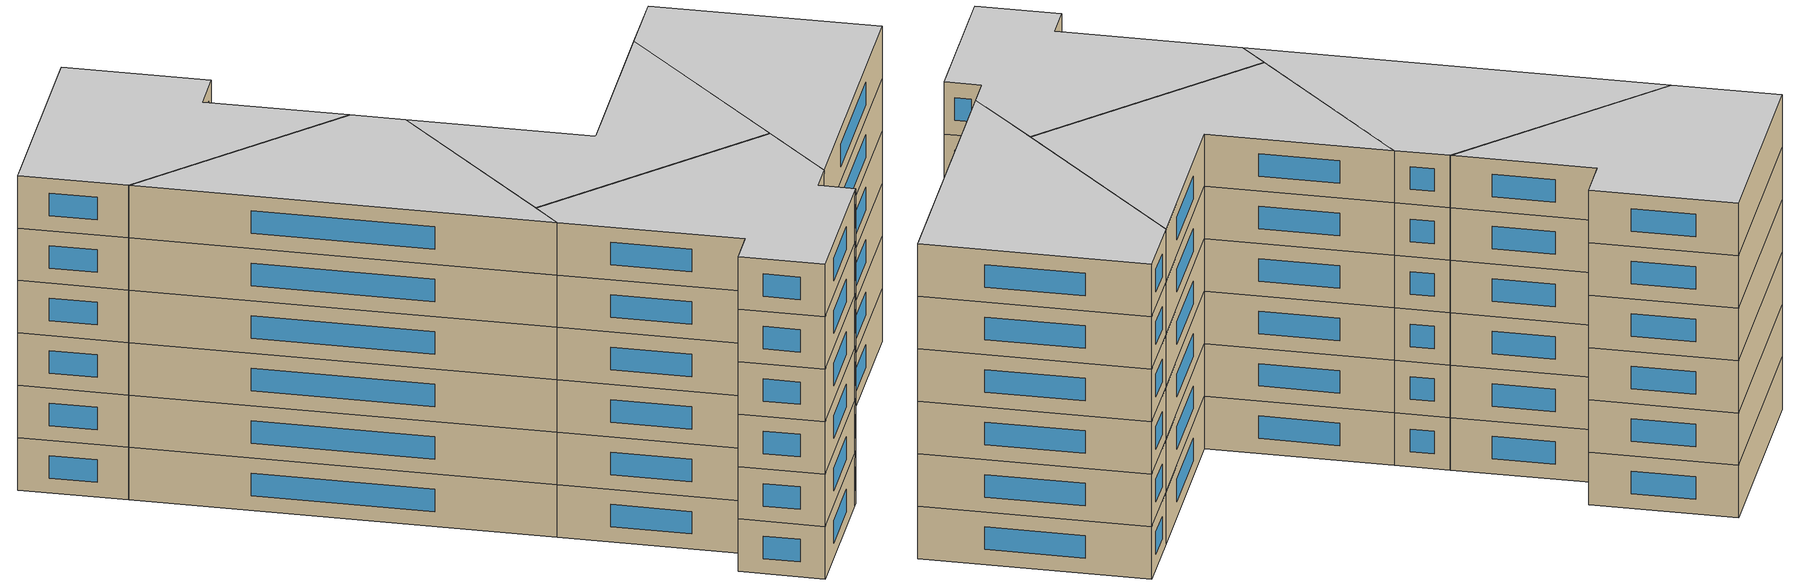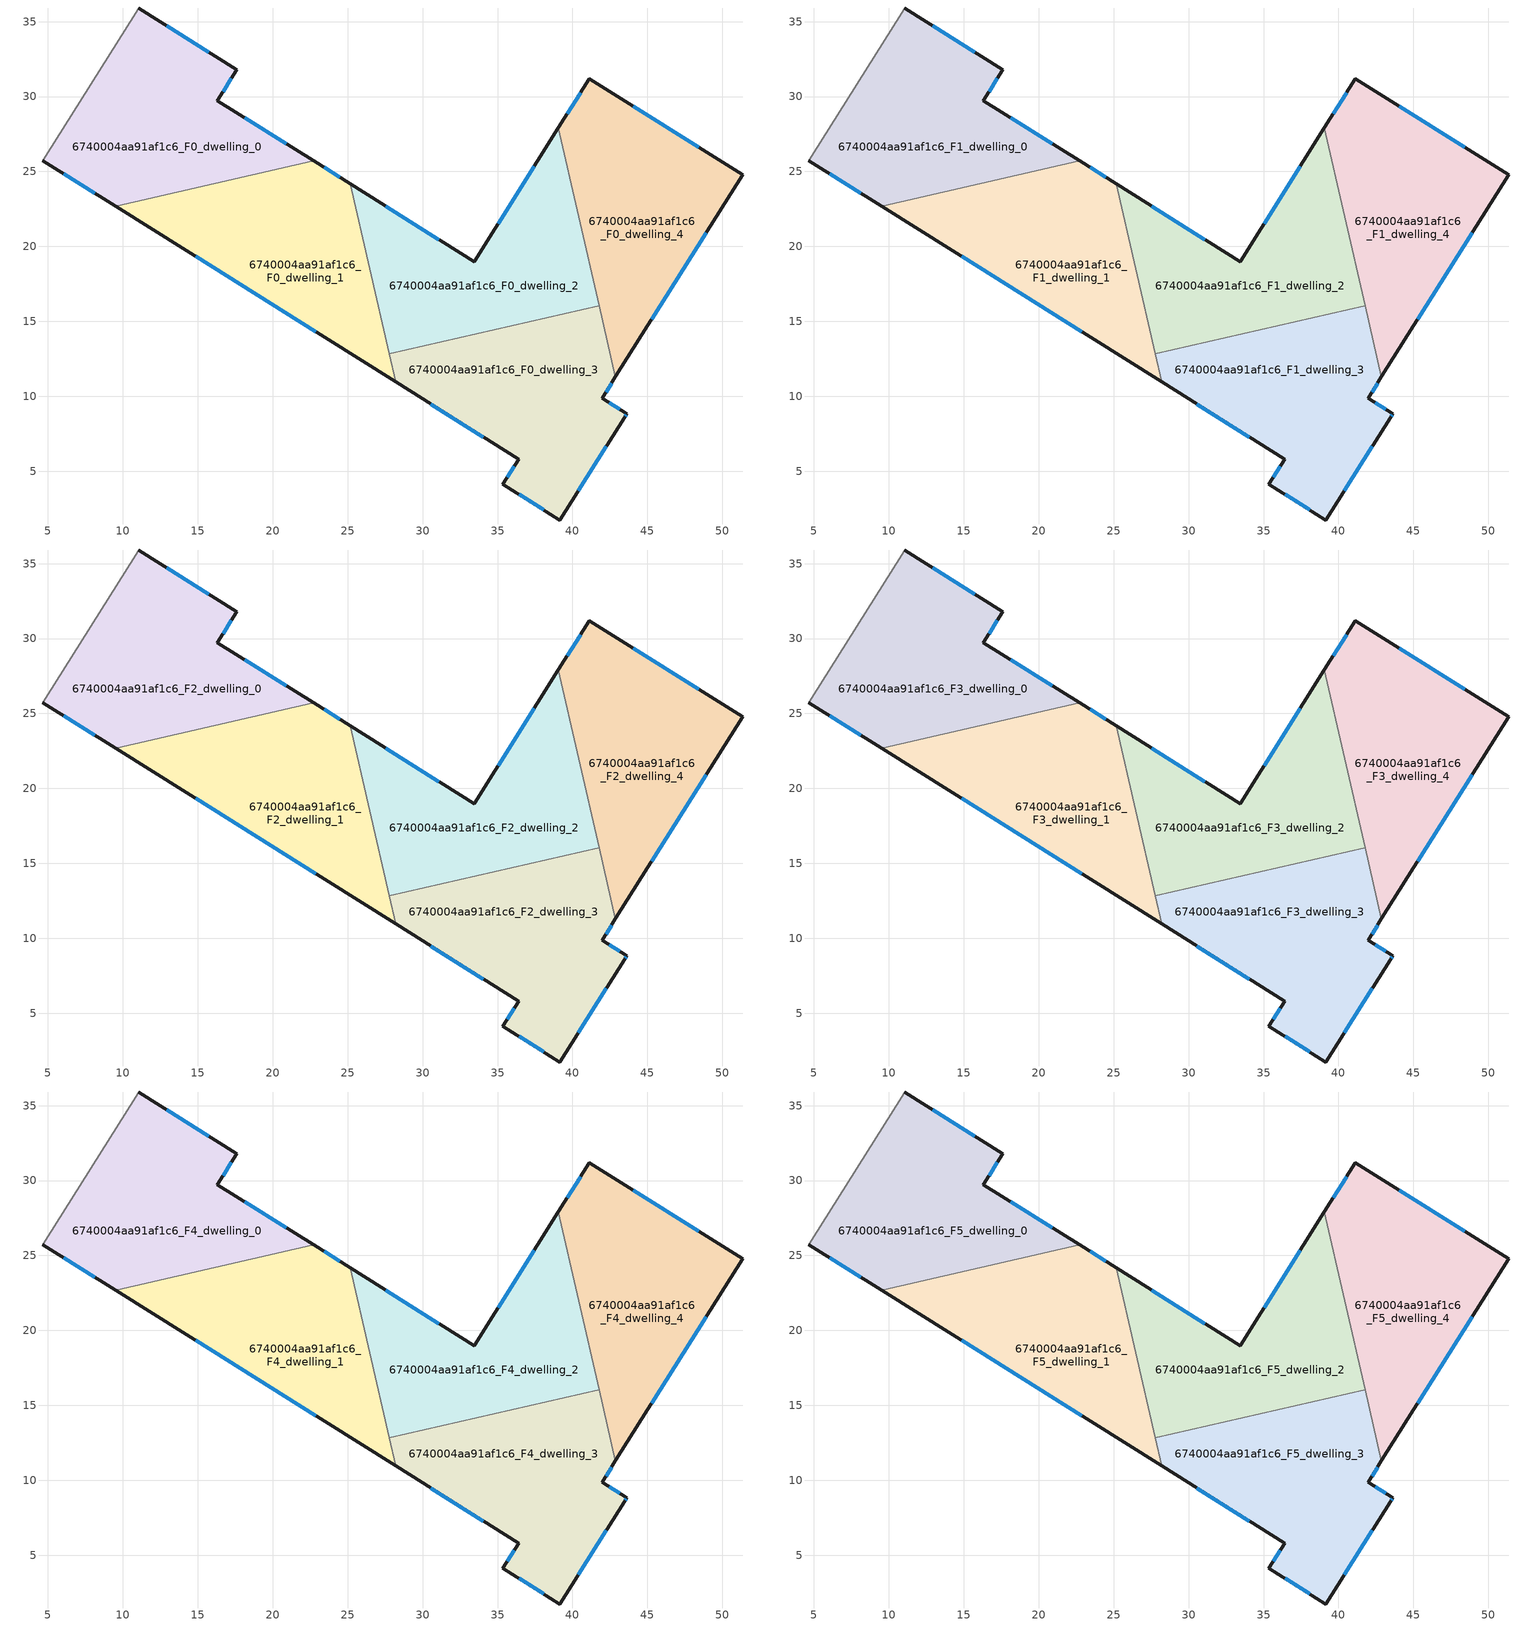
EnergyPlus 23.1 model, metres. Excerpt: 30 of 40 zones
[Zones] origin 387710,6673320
6740004aa91af1c6_F0_dwelling_0
 floor ground (EU_floor_Construction): 17.6,31.8 16.31,29.74 22.73,25.71 9.51,22.69 4.66,25.73 11.05,35.91 z0
 wall outside (EU_wall_Construction): 4.66,25.73 9.51,22.69 / 22.73,25.71 16.31,29.74 17.6,31.8 11.05,35.91 z0:3
 wall to 6740004aa91af1c6_F0_dwelling_1 (EU_wall_Construction): 9.51,22.69 22.73,25.71 z0:3
 wall adiabatic (EU_wall_Construction): 11.05,35.91 4.66,25.73 z0:3
 window (EU_Window_Construction): 6.05,24.86 8.13,23.56 / 15.73,32.97 12.92,34.73 / 16.68,30.32 17.24,31.21 / 20.89,26.86 18.14,28.58 z0.86:2.14
6740004aa91af1c6_F0_dwelling_1
 floor ground (EU_floor_Construction): 25.17,24.17 28.2,10.95 9.51,22.69 22.73,25.71 z0
 wall outside (EU_wall_Construction): 9.51,22.69 28.2,10.95 / 25.17,24.17 22.73,25.71 z0:3
 wall to 6740004aa91af1c6_F0_dwelling_2 (EU_wall_Construction): 27.77,12.83 25.17,24.17 z0:3
 wall to 6740004aa91af1c6_F0_dwelling_3 (EU_wall_Construction): 28.2,10.95 27.77,12.83 z0:3
 window (EU_Window_Construction): 14.85,19.33 22.86,14.3 / 24.47,24.61 23.43,25.27 z0.86:2.14
6740004aa91af1c6_F0_dwelling_2
 floor ground (EU_floor_Construction): 39.07,27.91 41.78,16.03 27.77,12.83 25.17,24.17 33.46,18.97 z0
 wall outside (EU_wall_Construction): 39.07,27.91 33.46,18.97 25.17,24.17 z0:3
 wall to 6740004aa91af1c6_F0_dwelling_3 (EU_wall_Construction): 27.77,12.83 41.78,16.03 z0:3
 wall to 6740004aa91af1c6_F0_dwelling_4 (EU_wall_Construction): 41.79,16.03 39.07,27.91 z0:3
 window (EU_Window_Construction): 37.46,25.36 35.06,21.53 / 31.09,20.46 27.54,22.69 z0.86:2.14
6740004aa91af1c6_F0_dwelling_3
 floor ground (EU_floor_Construction): 41.78,16.03 42.87,11.29 41.99,9.88 43.63,8.85 43.48,8.61 39.17,1.74 35.36,4.13 36.41,5.8 28.2,10.95 27.77,12.83 z0
 wall outside (EU_wall_Construction): 28.2,10.95 36.41,5.8 35.36,4.13 39.17,1.74 43.48,8.61 43.63,8.85 41.99,9.88 42.87,11.29 z0:3
 wall to 6740004aa91af1c6_F0_dwelling_4 (EU_wall_Construction): 42.87,11.29 41.79,16.03 z0:3
 window (EU_Window_Construction): 42.24,10.28 42.62,10.88 / 43.16,9.14 42.46,9.58 / 43.52,8.68 43.59,8.78 / 40.4,3.7 42.25,6.65 / 36.45,3.45 38.08,2.42 / 36.11,5.32 35.66,4.61 / 30.54,9.48 34.06,7.27 z0.86:2.14
6740004aa91af1c6_F0_dwelling_4
 floor ground (EU_floor_Construction): 51.35,24.78 42.87,11.29 39.07,27.91 41.13,31.2 z0
 wall outside (EU_wall_Construction): 42.87,11.29 51.35,24.78 41.13,31.2 39.07,27.91 z0:3
 window (EU_Window_Construction): 48.43,26.62 44.05,29.37 / 45.29,15.14 48.93,20.93 / 40.54,30.26 39.66,28.85 z0.86:2.14
6740004aa91af1c6_F1_dwelling_0
 floor to 6740004aa91af1c6_F0_dwelling_0 (EU_floor_Construction): 17.6,31.8 16.31,29.74 22.73,25.71 9.51,22.69 4.66,25.73 11.05,35.91 z3
 wall outside (EU_wall_Construction): 4.66,25.73 9.51,22.69 / 22.73,25.71 16.31,29.74 17.6,31.8 11.05,35.91 z3:6
 wall to 6740004aa91af1c6_F1_dwelling_1 (EU_wall_Construction): 9.51,22.69 22.73,25.71 z3:6
 wall adiabatic (EU_wall_Construction): 11.05,35.91 4.66,25.73 z3:6
 window (EU_Window_Construction): 6.05,24.86 8.13,23.56 / 15.73,32.97 12.92,34.73 / 16.68,30.32 17.24,31.21 / 20.89,26.86 18.14,28.58 z3.86:5.14
6740004aa91af1c6_F1_dwelling_1
 floor to 6740004aa91af1c6_F0_dwelling_1 (EU_floor_Construction): 25.17,24.17 28.2,10.95 9.51,22.69 22.73,25.71 z3
 wall outside (EU_wall_Construction): 9.51,22.69 28.2,10.95 / 25.17,24.17 22.73,25.71 z3:6
 wall to 6740004aa91af1c6_F1_dwelling_2 (EU_wall_Construction): 27.77,12.83 25.17,24.17 z3:6
 wall to 6740004aa91af1c6_F1_dwelling_3 (EU_wall_Construction): 28.2,10.95 27.77,12.83 z3:6
 window (EU_Window_Construction): 14.85,19.33 22.86,14.3 / 24.47,24.61 23.43,25.27 z3.86:5.14
6740004aa91af1c6_F1_dwelling_2
 floor to 6740004aa91af1c6_F0_dwelling_2 (EU_floor_Construction): 39.07,27.91 41.78,16.03 27.77,12.83 25.17,24.17 33.46,18.97 z3
 wall outside (EU_wall_Construction): 39.07,27.91 33.46,18.97 25.17,24.17 z3:6
 wall to 6740004aa91af1c6_F1_dwelling_3 (EU_wall_Construction): 27.77,12.83 41.78,16.03 z3:6
 wall to 6740004aa91af1c6_F1_dwelling_4 (EU_wall_Construction): 41.79,16.03 39.07,27.91 z3:6
 window (EU_Window_Construction): 37.46,25.36 35.06,21.53 / 31.09,20.46 27.54,22.69 z3.86:5.14
6740004aa91af1c6_F1_dwelling_3
 floor to 6740004aa91af1c6_F0_dwelling_3 (EU_floor_Construction): 41.78,16.03 42.87,11.29 41.99,9.88 43.63,8.85 43.48,8.61 39.17,1.74 35.36,4.13 36.41,5.8 28.2,10.95 27.77,12.83 z3
 wall outside (EU_wall_Construction): 28.2,10.95 36.41,5.8 35.36,4.13 39.17,1.74 43.48,8.61 43.63,8.85 41.99,9.88 42.87,11.29 z3:6
 wall to 6740004aa91af1c6_F1_dwelling_4 (EU_wall_Construction): 42.87,11.29 41.79,16.03 z3:6
 window (EU_Window_Construction): 42.24,10.28 42.62,10.88 / 43.16,9.14 42.46,9.58 / 43.52,8.68 43.59,8.78 / 40.4,3.7 42.25,6.65 / 36.45,3.45 38.08,2.42 / 36.11,5.32 35.66,4.61 / 30.54,9.48 34.06,7.27 z3.86:5.14
6740004aa91af1c6_F1_dwelling_4
 floor to 6740004aa91af1c6_F0_dwelling_4 (EU_floor_Construction): 51.35,24.78 42.87,11.29 39.07,27.91 41.13,31.2 z3
 wall outside (EU_wall_Construction): 42.87,11.29 51.35,24.78 41.13,31.2 39.07,27.91 z3:6
 window (EU_Window_Construction): 48.43,26.62 44.05,29.37 / 45.29,15.14 48.93,20.93 / 40.54,30.26 39.66,28.85 z3.86:5.14
6740004aa91af1c6_F2_dwelling_0
 floor to 6740004aa91af1c6_F1_dwelling_0 (EU_floor_Construction): 17.6,31.8 16.31,29.74 22.73,25.71 9.51,22.69 4.66,25.73 11.05,35.91 z6
 wall outside (EU_wall_Construction): 4.66,25.73 9.51,22.69 / 22.73,25.71 16.31,29.74 17.6,31.8 11.05,35.91 z6:9
 wall to 6740004aa91af1c6_F2_dwelling_1 (EU_wall_Construction): 9.51,22.69 22.73,25.71 z6:9
 wall adiabatic (EU_wall_Construction): 11.05,35.91 4.66,25.73 z6:9
 window (EU_Window_Construction): 6.05,24.86 8.13,23.56 / 15.73,32.97 12.92,34.73 / 16.68,30.32 17.24,31.21 / 20.89,26.86 18.14,28.58 z6.86:8.14
6740004aa91af1c6_F2_dwelling_1
 floor to 6740004aa91af1c6_F1_dwelling_1 (EU_floor_Construction): 25.17,24.17 28.2,10.95 9.51,22.69 22.73,25.71 z6
 wall outside (EU_wall_Construction): 9.51,22.69 28.2,10.95 / 25.17,24.17 22.73,25.71 z6:9
 wall to 6740004aa91af1c6_F2_dwelling_2 (EU_wall_Construction): 27.77,12.83 25.17,24.17 z6:9
 wall to 6740004aa91af1c6_F2_dwelling_3 (EU_wall_Construction): 28.2,10.95 27.77,12.83 z6:9
 window (EU_Window_Construction): 14.85,19.33 22.86,14.3 / 24.47,24.61 23.43,25.27 z6.86:8.14
6740004aa91af1c6_F2_dwelling_2
 floor to 6740004aa91af1c6_F1_dwelling_2 (EU_floor_Construction): 39.07,27.91 41.78,16.03 27.77,12.83 25.17,24.17 33.46,18.97 z6
 wall outside (EU_wall_Construction): 39.07,27.91 33.46,18.97 25.17,24.17 z6:9
 wall to 6740004aa91af1c6_F2_dwelling_3 (EU_wall_Construction): 27.77,12.83 41.78,16.03 z6:9
 wall to 6740004aa91af1c6_F2_dwelling_4 (EU_wall_Construction): 41.79,16.03 39.07,27.91 z6:9
 window (EU_Window_Construction): 37.46,25.36 35.06,21.53 / 31.09,20.46 27.54,22.69 z6.86:8.14
6740004aa91af1c6_F2_dwelling_3
 floor to 6740004aa91af1c6_F1_dwelling_3 (EU_floor_Construction): 41.78,16.03 42.87,11.29 41.99,9.88 43.63,8.85 43.48,8.61 39.17,1.74 35.36,4.13 36.41,5.8 28.2,10.95 27.77,12.83 z6
 wall outside (EU_wall_Construction): 28.2,10.95 36.41,5.8 35.36,4.13 39.17,1.74 43.48,8.61 43.63,8.85 41.99,9.88 42.87,11.29 z6:9
 wall to 6740004aa91af1c6_F2_dwelling_4 (EU_wall_Construction): 42.87,11.29 41.79,16.03 z6:9
 window (EU_Window_Construction): 42.24,10.28 42.62,10.88 / 43.16,9.14 42.46,9.58 / 43.52,8.68 43.59,8.78 / 40.4,3.7 42.25,6.65 / 36.45,3.45 38.08,2.42 / 36.11,5.32 35.66,4.61 / 30.54,9.48 34.06,7.27 z6.86:8.14
6740004aa91af1c6_F2_dwelling_4
 floor to 6740004aa91af1c6_F1_dwelling_4 (EU_floor_Construction): 51.35,24.78 42.87,11.29 39.07,27.91 41.13,31.2 z6
 wall outside (EU_wall_Construction): 42.87,11.29 51.35,24.78 41.13,31.2 39.07,27.91 z6:9
 window (EU_Window_Construction): 48.43,26.62 44.05,29.37 / 45.29,15.14 48.93,20.93 / 40.54,30.26 39.66,28.85 z6.86:8.14
6740004aa91af1c6_F3_dwelling_0
 floor to 6740004aa91af1c6_F2_dwelling_0 (EU_floor_Construction): 17.6,31.8 16.31,29.74 22.73,25.71 9.51,22.69 4.66,25.73 11.05,35.91 z9
 wall outside (EU_wall_Construction): 4.66,25.73 9.51,22.69 / 22.73,25.71 16.31,29.74 17.6,31.8 11.05,35.91 z9:12
 wall to 6740004aa91af1c6_F3_dwelling_1 (EU_wall_Construction): 9.51,22.69 22.73,25.71 z9:12
 wall adiabatic (EU_wall_Construction): 11.05,35.91 4.66,25.73 z9:12
 window (EU_Window_Construction): 6.05,24.86 8.13,23.56 / 15.73,32.97 12.92,34.73 / 16.68,30.32 17.24,31.21 / 20.89,26.86 18.14,28.58 z9.86:11.14
6740004aa91af1c6_F3_dwelling_1
 floor to 6740004aa91af1c6_F2_dwelling_1 (EU_floor_Construction): 25.17,24.17 28.2,10.95 9.51,22.69 22.73,25.71 z9
 wall outside (EU_wall_Construction): 9.51,22.69 28.2,10.95 / 25.17,24.17 22.73,25.71 z9:12
 wall to 6740004aa91af1c6_F3_dwelling_2 (EU_wall_Construction): 27.77,12.83 25.17,24.17 z9:12
 wall to 6740004aa91af1c6_F3_dwelling_3 (EU_wall_Construction): 28.2,10.95 27.77,12.83 z9:12
 window (EU_Window_Construction): 14.85,19.33 22.86,14.3 / 24.47,24.61 23.43,25.27 z9.86:11.14
6740004aa91af1c6_F3_dwelling_2
 floor to 6740004aa91af1c6_F2_dwelling_2 (EU_floor_Construction): 39.07,27.91 41.78,16.03 27.77,12.83 25.17,24.17 33.46,18.97 z9
 wall outside (EU_wall_Construction): 39.07,27.91 33.46,18.97 25.17,24.17 z9:12
 wall to 6740004aa91af1c6_F3_dwelling_3 (EU_wall_Construction): 27.77,12.83 41.78,16.03 z9:12
 wall to 6740004aa91af1c6_F3_dwelling_4 (EU_wall_Construction): 41.79,16.03 39.07,27.91 z9:12
 window (EU_Window_Construction): 37.46,25.36 35.06,21.53 / 31.09,20.46 27.54,22.69 z9.86:11.14
6740004aa91af1c6_F3_dwelling_3
 floor to 6740004aa91af1c6_F2_dwelling_3 (EU_floor_Construction): 41.78,16.03 42.87,11.29 41.99,9.88 43.63,8.85 43.48,8.61 39.17,1.74 35.36,4.13 36.41,5.8 28.2,10.95 27.77,12.83 z9
 wall outside (EU_wall_Construction): 28.2,10.95 36.41,5.8 35.36,4.13 39.17,1.74 43.48,8.61 43.63,8.85 41.99,9.88 42.87,11.29 z9:12
 wall to 6740004aa91af1c6_F3_dwelling_4 (EU_wall_Construction): 42.87,11.29 41.79,16.03 z9:12
 window (EU_Window_Construction): 42.24,10.28 42.62,10.88 / 43.16,9.14 42.46,9.58 / 43.52,8.68 43.59,8.78 / 40.4,3.7 42.25,6.65 / 36.45,3.45 38.08,2.42 / 36.11,5.32 35.66,4.61 / 30.54,9.48 34.06,7.27 z9.86:11.14
6740004aa91af1c6_F3_dwelling_4
 floor to 6740004aa91af1c6_F2_dwelling_4 (EU_floor_Construction): 51.35,24.78 42.87,11.29 39.07,27.91 41.13,31.2 z9
 wall outside (EU_wall_Construction): 42.87,11.29 51.35,24.78 41.13,31.2 39.07,27.91 z9:12
 window (EU_Window_Construction): 48.43,26.62 44.05,29.37 / 45.29,15.14 48.93,20.93 / 40.54,30.26 39.66,28.85 z9.86:11.14
6740004aa91af1c6_F4_dwelling_0
 floor to 6740004aa91af1c6_F3_dwelling_0 (EU_floor_Construction): 17.6,31.8 16.31,29.74 22.73,25.71 9.51,22.69 4.66,25.73 11.05,35.91 z12
 wall outside (EU_wall_Construction): 4.66,25.73 9.51,22.69 / 22.73,25.71 16.31,29.74 17.6,31.8 11.05,35.91 z12:15
 wall to 6740004aa91af1c6_F4_dwelling_1 (EU_wall_Construction): 9.51,22.69 22.73,25.71 z12:15
 wall adiabatic (EU_wall_Construction): 11.05,35.91 4.66,25.73 z12:15
 window (EU_Window_Construction): 6.05,24.86 8.13,23.56 / 15.73,32.97 12.92,34.73 / 16.68,30.32 17.24,31.21 / 20.89,26.86 18.14,28.58 z12.86:14.14
6740004aa91af1c6_F4_dwelling_1
 floor to 6740004aa91af1c6_F3_dwelling_1 (EU_floor_Construction): 25.17,24.17 28.2,10.95 9.51,22.69 22.73,25.71 z12
 wall outside (EU_wall_Construction): 9.51,22.69 28.2,10.95 / 25.17,24.17 22.73,25.71 z12:15
 wall to 6740004aa91af1c6_F4_dwelling_2 (EU_wall_Construction): 27.77,12.83 25.17,24.17 z12:15
 wall to 6740004aa91af1c6_F4_dwelling_3 (EU_wall_Construction): 28.2,10.95 27.77,12.83 z12:15
 window (EU_Window_Construction): 14.85,19.33 22.86,14.3 / 24.47,24.61 23.43,25.27 z12.86:14.14
6740004aa91af1c6_F4_dwelling_2
 floor to 6740004aa91af1c6_F3_dwelling_2 (EU_floor_Construction): 39.07,27.91 41.78,16.03 27.77,12.83 25.17,24.17 33.46,18.97 z12
 wall outside (EU_wall_Construction): 39.07,27.91 33.46,18.97 25.17,24.17 z12:15
 wall to 6740004aa91af1c6_F4_dwelling_3 (EU_wall_Construction): 27.77,12.83 41.78,16.03 z12:15
 wall to 6740004aa91af1c6_F4_dwelling_4 (EU_wall_Construction): 41.79,16.03 39.07,27.91 z12:15
 window (EU_Window_Construction): 37.46,25.36 35.06,21.53 / 31.09,20.46 27.54,22.69 z12.86:14.14
6740004aa91af1c6_F4_dwelling_3
 floor to 6740004aa91af1c6_F3_dwelling_3 (EU_floor_Construction): 41.78,16.03 42.87,11.29 41.99,9.88 43.63,8.85 43.48,8.61 39.17,1.74 35.36,4.13 36.41,5.8 28.2,10.95 27.77,12.83 z12
 wall outside (EU_wall_Construction): 28.2,10.95 36.41,5.8 35.36,4.13 39.17,1.74 43.48,8.61 43.63,8.85 41.99,9.88 42.87,11.29 z12:15
 wall to 6740004aa91af1c6_F4_dwelling_4 (EU_wall_Construction): 42.87,11.29 41.79,16.03 z12:15
 window (EU_Window_Construction): 42.24,10.28 42.62,10.88 / 43.16,9.14 42.46,9.58 / 43.52,8.68 43.59,8.78 / 40.4,3.7 42.25,6.65 / 36.45,3.45 38.08,2.42 / 36.11,5.32 35.66,4.61 / 30.54,9.48 34.06,7.27 z12.86:14.14
6740004aa91af1c6_F4_dwelling_4
 floor to 6740004aa91af1c6_F3_dwelling_4 (EU_floor_Construction): 51.35,24.78 42.87,11.29 39.07,27.91 41.13,31.2 z12
 wall outside (EU_wall_Construction): 42.87,11.29 51.35,24.78 41.13,31.2 39.07,27.91 z12:15
 window (EU_Window_Construction): 48.43,26.62 44.05,29.37 / 45.29,15.14 48.93,20.93 / 40.54,30.26 39.66,28.85 z12.86:14.14
6740004aa91af1c6_F5_dwelling_0
 floor to 6740004aa91af1c6_F4_dwelling_0 (EU_floor_Construction): 17.6,31.8 16.31,29.74 22.73,25.71 9.51,22.69 4.66,25.73 11.05,35.91 z15
 wall outside (EU_wall_Construction): 4.66,25.73 9.51,22.69 / 22.73,25.71 16.31,29.74 17.6,31.8 11.05,35.91 z15:18
 wall to 6740004aa91af1c6_F5_dwelling_1 (EU_wall_Construction): 9.51,22.69 22.73,25.71 z15:18
 wall adiabatic (EU_wall_Construction): 11.05,35.91 4.66,25.73 z15:18
 window (EU_Window_Construction): 6.05,24.86 8.13,23.56 / 15.73,32.97 12.92,34.73 / 16.68,30.32 17.24,31.21 / 20.89,26.86 18.14,28.58 z15.86:17.14
 ceiling to 6740004aa91af1c6_F6_dwelling_0 (EU_floor_Construction): 22.73,25.71 16.31,29.74 17.6,31.8 11.05,35.91 4.66,25.73 9.51,22.69 z18
6740004aa91af1c6_F5_dwelling_1
 floor to 6740004aa91af1c6_F4_dwelling_1 (EU_floor_Construction): 25.17,24.17 28.2,10.95 9.51,22.69 22.73,25.71 z15
 wall outside (EU_wall_Construction): 9.51,22.69 28.2,10.95 / 25.17,24.17 22.73,25.71 z15:18
 wall to 6740004aa91af1c6_F5_dwelling_2 (EU_wall_Construction): 27.77,12.83 25.17,24.17 z15:18
 wall to 6740004aa91af1c6_F5_dwelling_3 (EU_wall_Construction): 28.2,10.95 27.77,12.83 z15:18
 window (EU_Window_Construction): 14.85,19.33 22.86,14.3 / 24.47,24.61 23.43,25.27 z15.86:17.14
 ceiling to 6740004aa91af1c6_F6_dwelling_1 (EU_floor_Construction): 28.2,10.95 25.17,24.17 22.73,25.71 9.51,22.69 z18
6740004aa91af1c6_F5_dwelling_2
 floor to 6740004aa91af1c6_F4_dwelling_2 (EU_floor_Construction): 39.07,27.91 41.78,16.03 27.77,12.83 25.17,24.17 33.46,18.97 z15
 wall outside (EU_wall_Construction): 39.07,27.91 33.46,18.97 25.17,24.17 z15:18
 wall to 6740004aa91af1c6_F5_dwelling_3 (EU_wall_Construction): 27.77,12.83 41.78,16.03 z15:18
 wall to 6740004aa91af1c6_F5_dwelling_4 (EU_wall_Construction): 41.79,16.03 39.07,27.91 z15:18
 window (EU_Window_Construction): 37.46,25.36 35.06,21.53 / 31.09,20.46 27.54,22.69 z15.86:17.14
 ceiling to 6740004aa91af1c6_F6_dwelling_2 (EU_floor_Construction): 41.78,16.03 39.07,27.91 33.46,18.97 25.17,24.17 27.77,12.83 z18
6740004aa91af1c6_F5_dwelling_3
 floor to 6740004aa91af1c6_F4_dwelling_3 (EU_floor_Construction): 41.78,16.03 42.87,11.29 41.99,9.88 43.63,8.85 43.48,8.61 39.17,1.74 35.36,4.13 36.41,5.8 28.2,10.95 27.77,12.83 z15
 wall outside (EU_wall_Construction): 28.2,10.95 36.41,5.8 35.36,4.13 39.17,1.74 43.48,8.61 43.63,8.85 41.99,9.88 42.87,11.29 z15:18
 wall to 6740004aa91af1c6_F5_dwelling_4 (EU_wall_Construction): 42.87,11.29 41.79,16.03 z15:18
 window (EU_Window_Construction): 42.24,10.28 42.62,10.88 / 43.16,9.14 42.46,9.58 / 43.52,8.68 43.59,8.78 / 40.4,3.7 42.25,6.65 / 36.45,3.45 38.08,2.42 / 36.11,5.32 35.66,4.61 / 30.54,9.48 34.06,7.27 z15.86:17.14
 ceiling to 6740004aa91af1c6_F6_dwelling_3 (EU_floor_Construction): 39.17,1.74 43.48,8.61 43.63,8.85 41.99,9.88 42.87,11.29 41.78,16.03 27.77,12.83 28.2,10.95 36.41,5.8 35.36,4.13 z18
6740004aa91af1c6_F5_dwelling_4
 floor to 6740004aa91af1c6_F4_dwelling_4 (EU_floor_Construction): 51.35,24.78 42.87,11.29 39.07,27.91 41.13,31.2 z15
 wall outside (EU_wall_Construction): 42.87,11.29 51.35,24.78 41.13,31.2 39.07,27.91 z15:18
 window (EU_Window_Construction): 48.43,26.62 44.05,29.37 / 45.29,15.14 48.93,20.93 / 40.54,30.26 39.66,28.85 z15.86:17.14
 ceiling to 6740004aa91af1c6_F6_dwelling_4 (EU_floor_Construction): 42.87,11.29 51.35,24.78 41.13,31.2 39.07,27.91 z18
[Building]
EU S2 Campaign: North Axis=0; Terrain=City; Solar Distribution=FullExterior
[Site:Location]
Helsinki-Vantaa.AP: Latitude=60.317; Longitude=24.963; Time Zone=2; Elevation=54.6
[SizingPeriod:WeatherFileDays]
AnnualSizingPeriod: Begin Month=1; Begin Day of Month=1; End Month=12; End Day of Month=31; Day of Week for Start Day=Monday; Use Weather File Daylight Saving Period=No; Use Weather File Rain and Snow Indicators=No
[MATERIAL]
EU_InternalMass_Material: Roughness=MediumRough; Thickness=0.1; Conductivity=1; Density=1800; Specific Heat=900; Thermal Absorptance=0.9; Solar Absorptance=0.7; Visible Absorptance=0.7
[MATERIAL:NOMASS] Roughness=MediumRough; Thermal Absorptance=0.9; Solar Absorptance=0.7; Visible Absorptance=0.7
Name | Thermal Resistance
EU_wall_NoMass | 5.91765
EU_floor_NoMass | 6.2875
[WINDOWMATERIAL:SIMPLEGLAZINGSYSTEM]
EU_Window_SimpleGlazing: UFactor=0.994035; Solar Heat Gain Coefficient=0.7; Visible Transmittance=0.7
[CONSTRUCTION]
EU_wall_Construction: EU_wall_NoMass
EU_floor_Construction: EU_floor_NoMass
EU_Window_Construction: EU_Window_SimpleGlazing
EU_InternalMass_Construction: EU_InternalMass_Material
[ZONE] Type=1; Multiplier=1; Ceiling Height=autocalculate; Floor Area=autocalculate; Part of Total Floor Area=Yes
Name | Volume
6740004aa91af1c6_F0_dwelling_0; 6740004aa91af1c6_F1_dwelling_0; 6740004aa91af1c6_F2_dwelling_0; 6740004aa91af1c6_F3_dwelling_0; 6740004aa91af1c6_F4_dwelling_0; 6740004aa91af1c6_F5_dwelling_0 | 358.922
6740004aa91af1c6_F0_dwelling_1; 6740004aa91af1c6_F1_dwelling_1; 6740004aa91af1c6_F2_dwelling_1; 6740004aa91af1c6_F3_dwelling_1; 6740004aa91af1c6_F4_dwelling_1; 6740004aa91af1c6_F5_dwelling_1 | 358.898
6740004aa91af1c6_F0_dwelling_2; 6740004aa91af1c6_F1_dwelling_2; 6740004aa91af1c6_F2_dwelling_2; 6740004aa91af1c6_F3_dwelling_2; 6740004aa91af1c6_F4_dwelling_2; 6740004aa91af1c6_F5_dwelling_2 | 358.961
6740004aa91af1c6_F0_dwelling_3; 6740004aa91af1c6_F1_dwelling_3; 6740004aa91af1c6_F2_dwelling_3; 6740004aa91af1c6_F3_dwelling_3; 6740004aa91af1c6_F4_dwelling_3; 6740004aa91af1c6_F5_dwelling_3 | 358.984
6740004aa91af1c6_F0_dwelling_4; 6740004aa91af1c6_F1_dwelling_4; 6740004aa91af1c6_F2_dwelling_4; 6740004aa91af1c6_F3_dwelling_4; 6740004aa91af1c6_F4_dwelling_4; 6740004aa91af1c6_F5_dwelling_4 | 358.773
[INTERNALMASS] Construction=EU_InternalMass_Construction
Name | Zone or ZoneList | Surface Area
6740004aa91af1c6_F0_dwelling_0_EU_InternalMass | 6740004aa91af1c6_F0_dwelling_0 | 119.639
6740004aa91af1c6_F0_dwelling_1_EU_InternalMass | 6740004aa91af1c6_F0_dwelling_1 | 119.628
6740004aa91af1c6_F0_dwelling_2_EU_InternalMass | 6740004aa91af1c6_F0_dwelling_2 | 119.656
6740004aa91af1c6_F0_dwelling_3_EU_InternalMass | 6740004aa91af1c6_F0_dwelling_3 | 119.661
6740004aa91af1c6_F0_dwelling_4_EU_InternalMass | 6740004aa91af1c6_F0_dwelling_4 | 119.591
6740004aa91af1c6_F1_dwelling_0_EU_InternalMass | 6740004aa91af1c6_F1_dwelling_0 | 119.639
6740004aa91af1c6_F1_dwelling_1_EU_InternalMass | 6740004aa91af1c6_F1_dwelling_1 | 119.628
6740004aa91af1c6_F1_dwelling_2_EU_InternalMass | 6740004aa91af1c6_F1_dwelling_2 | 119.656
6740004aa91af1c6_F1_dwelling_3_EU_InternalMass | 6740004aa91af1c6_F1_dwelling_3 | 119.661
6740004aa91af1c6_F1_dwelling_4_EU_InternalMass | 6740004aa91af1c6_F1_dwelling_4 | 119.591
6740004aa91af1c6_F2_dwelling_0_EU_InternalMass | 6740004aa91af1c6_F2_dwelling_0 | 119.639
6740004aa91af1c6_F2_dwelling_1_EU_InternalMass | 6740004aa91af1c6_F2_dwelling_1 | 119.628
6740004aa91af1c6_F2_dwelling_2_EU_InternalMass | 6740004aa91af1c6_F2_dwelling_2 | 119.656
6740004aa91af1c6_F2_dwelling_3_EU_InternalMass | 6740004aa91af1c6_F2_dwelling_3 | 119.661
6740004aa91af1c6_F2_dwelling_4_EU_InternalMass | 6740004aa91af1c6_F2_dwelling_4 | 119.591
6740004aa91af1c6_F3_dwelling_0_EU_InternalMass | 6740004aa91af1c6_F3_dwelling_0 | 119.639
6740004aa91af1c6_F3_dwelling_1_EU_InternalMass | 6740004aa91af1c6_F3_dwelling_1 | 119.628
6740004aa91af1c6_F3_dwelling_2_EU_InternalMass | 6740004aa91af1c6_F3_dwelling_2 | 119.656
6740004aa91af1c6_F3_dwelling_3_EU_InternalMass | 6740004aa91af1c6_F3_dwelling_3 | 119.661
6740004aa91af1c6_F3_dwelling_4_EU_InternalMass | 6740004aa91af1c6_F3_dwelling_4 | 119.591
6740004aa91af1c6_F4_dwelling_0_EU_InternalMass | 6740004aa91af1c6_F4_dwelling_0 | 119.639
6740004aa91af1c6_F4_dwelling_1_EU_InternalMass | 6740004aa91af1c6_F4_dwelling_1 | 119.628
6740004aa91af1c6_F4_dwelling_2_EU_InternalMass | 6740004aa91af1c6_F4_dwelling_2 | 119.656
6740004aa91af1c6_F4_dwelling_3_EU_InternalMass | 6740004aa91af1c6_F4_dwelling_3 | 119.661
6740004aa91af1c6_F4_dwelling_4_EU_InternalMass | 6740004aa91af1c6_F4_dwelling_4 | 119.591
6740004aa91af1c6_F5_dwelling_0_EU_InternalMass | 6740004aa91af1c6_F5_dwelling_0 | 119.639
6740004aa91af1c6_F5_dwelling_1_EU_InternalMass | 6740004aa91af1c6_F5_dwelling_1 | 119.628
6740004aa91af1c6_F5_dwelling_2_EU_InternalMass | 6740004aa91af1c6_F5_dwelling_2 | 119.656
6740004aa91af1c6_F5_dwelling_3_EU_InternalMass | 6740004aa91af1c6_F5_dwelling_3 | 119.661
6740004aa91af1c6_F5_dwelling_4_EU_InternalMass | 6740004aa91af1c6_F5_dwelling_4 | 119.591
[OTHEREQUIPMENT] Fuel Type=Electricity; Design Level Calculation Method=Watts/Area; Power per Zone Floor Area=1; Fraction Latent=0; Fraction Radiant=0; Fraction Lost=0; Carbon Dioxide Generation Rate=0; EndUse Subcategory=EU_Step8_InternalGains
Name | Zone or ZoneList or Space or SpaceList | Schedule
EU_Step8_InternalGain_6740004aa91af1c6_F0_dwelling_0_f000 | 6740004aa91af1c6_F0_dwelling_0 | EU_Step8_GainSchedule_6740004aa91af1c6_F0_dwelling_0_f000
EU_Step8_InternalGain_6740004aa91af1c6_F0_dwelling_1_f000 | 6740004aa91af1c6_F0_dwelling_1 | EU_Step8_GainSchedule_6740004aa91af1c6_F0_dwelling_1_f000
EU_Step8_InternalGain_6740004aa91af1c6_F0_dwelling_2_f000 | 6740004aa91af1c6_F0_dwelling_2 | EU_Step8_GainSchedule_6740004aa91af1c6_F0_dwelling_2_f000
EU_Step8_InternalGain_6740004aa91af1c6_F0_dwelling_3_f000 | 6740004aa91af1c6_F0_dwelling_3 | EU_Step8_GainSchedule_6740004aa91af1c6_F0_dwelling_3_f000
EU_Step8_InternalGain_6740004aa91af1c6_F0_dwelling_4_f000 | 6740004aa91af1c6_F0_dwelling_4 | EU_Step8_GainSchedule_6740004aa91af1c6_F0_dwelling_4_f000
EU_Step8_InternalGain_6740004aa91af1c6_F1_dwelling_0_f000 | 6740004aa91af1c6_F1_dwelling_0 | EU_Step8_GainSchedule_6740004aa91af1c6_F1_dwelling_0_f000
EU_Step8_InternalGain_6740004aa91af1c6_F1_dwelling_1_f000 | 6740004aa91af1c6_F1_dwelling_1 | EU_Step8_GainSchedule_6740004aa91af1c6_F1_dwelling_1_f000
EU_Step8_InternalGain_6740004aa91af1c6_F1_dwelling_2_f000 | 6740004aa91af1c6_F1_dwelling_2 | EU_Step8_GainSchedule_6740004aa91af1c6_F1_dwelling_2_f000
EU_Step8_InternalGain_6740004aa91af1c6_F1_dwelling_3_f000 | 6740004aa91af1c6_F1_dwelling_3 | EU_Step8_GainSchedule_6740004aa91af1c6_F1_dwelling_3_f000
EU_Step8_InternalGain_6740004aa91af1c6_F1_dwelling_4_f000 | 6740004aa91af1c6_F1_dwelling_4 | EU_Step8_GainSchedule_6740004aa91af1c6_F1_dwelling_4_f000
EU_Step8_InternalGain_6740004aa91af1c6_F2_dwelling_0_f000 | 6740004aa91af1c6_F2_dwelling_0 | EU_Step8_GainSchedule_6740004aa91af1c6_F2_dwelling_0_f000
EU_Step8_InternalGain_6740004aa91af1c6_F2_dwelling_1_f000 | 6740004aa91af1c6_F2_dwelling_1 | EU_Step8_GainSchedule_6740004aa91af1c6_F2_dwelling_1_f000
EU_Step8_InternalGain_6740004aa91af1c6_F2_dwelling_2_f000 | 6740004aa91af1c6_F2_dwelling_2 | EU_Step8_GainSchedule_6740004aa91af1c6_F2_dwelling_2_f000
EU_Step8_InternalGain_6740004aa91af1c6_F2_dwelling_3_f000 | 6740004aa91af1c6_F2_dwelling_3 | EU_Step8_GainSchedule_6740004aa91af1c6_F2_dwelling_3_f000
EU_Step8_InternalGain_6740004aa91af1c6_F2_dwelling_4_f000 | 6740004aa91af1c6_F2_dwelling_4 | EU_Step8_GainSchedule_6740004aa91af1c6_F2_dwelling_4_f000
EU_Step8_InternalGain_6740004aa91af1c6_F3_dwelling_0_f000 | 6740004aa91af1c6_F3_dwelling_0 | EU_Step8_GainSchedule_6740004aa91af1c6_F3_dwelling_0_f000
EU_Step8_InternalGain_6740004aa91af1c6_F3_dwelling_1_f000 | 6740004aa91af1c6_F3_dwelling_1 | EU_Step8_GainSchedule_6740004aa91af1c6_F3_dwelling_1_f000
EU_Step8_InternalGain_6740004aa91af1c6_F3_dwelling_2_f000 | 6740004aa91af1c6_F3_dwelling_2 | EU_Step8_GainSchedule_6740004aa91af1c6_F3_dwelling_2_f000
EU_Step8_InternalGain_6740004aa91af1c6_F3_dwelling_3_f000 | 6740004aa91af1c6_F3_dwelling_3 | EU_Step8_GainSchedule_6740004aa91af1c6_F3_dwelling_3_f000
EU_Step8_InternalGain_6740004aa91af1c6_F3_dwelling_4_f000 | 6740004aa91af1c6_F3_dwelling_4 | EU_Step8_GainSchedule_6740004aa91af1c6_F3_dwelling_4_f000
EU_Step8_InternalGain_6740004aa91af1c6_F4_dwelling_0_f000 | 6740004aa91af1c6_F4_dwelling_0 | EU_Step8_GainSchedule_6740004aa91af1c6_F4_dwelling_0_f000
EU_Step8_InternalGain_6740004aa91af1c6_F4_dwelling_1_f000 | 6740004aa91af1c6_F4_dwelling_1 | EU_Step8_GainSchedule_6740004aa91af1c6_F4_dwelling_1_f000
EU_Step8_InternalGain_6740004aa91af1c6_F4_dwelling_2_f000 | 6740004aa91af1c6_F4_dwelling_2 | EU_Step8_GainSchedule_6740004aa91af1c6_F4_dwelling_2_f000
EU_Step8_InternalGain_6740004aa91af1c6_F4_dwelling_3_f000 | 6740004aa91af1c6_F4_dwelling_3 | EU_Step8_GainSchedule_6740004aa91af1c6_F4_dwelling_3_f000
EU_Step8_InternalGain_6740004aa91af1c6_F4_dwelling_4_f000 | 6740004aa91af1c6_F4_dwelling_4 | EU_Step8_GainSchedule_6740004aa91af1c6_F4_dwelling_4_f000
EU_Step8_InternalGain_6740004aa91af1c6_F5_dwelling_0_f000 | 6740004aa91af1c6_F5_dwelling_0 | EU_Step8_GainSchedule_6740004aa91af1c6_F5_dwelling_0_f000
EU_Step8_InternalGain_6740004aa91af1c6_F5_dwelling_1_f000 | 6740004aa91af1c6_F5_dwelling_1 | EU_Step8_GainSchedule_6740004aa91af1c6_F5_dwelling_1_f000
EU_Step8_InternalGain_6740004aa91af1c6_F5_dwelling_2_f000 | 6740004aa91af1c6_F5_dwelling_2 | EU_Step8_GainSchedule_6740004aa91af1c6_F5_dwelling_2_f000
EU_Step8_InternalGain_6740004aa91af1c6_F5_dwelling_3_f000 | 6740004aa91af1c6_F5_dwelling_3 | EU_Step8_GainSchedule_6740004aa91af1c6_F5_dwelling_3_f000
EU_Step8_InternalGain_6740004aa91af1c6_F5_dwelling_4_f000 | 6740004aa91af1c6_F5_dwelling_4 | EU_Step8_GainSchedule_6740004aa91af1c6_F5_dwelling_4_f000
[ZONEVENTILATION:DESIGNFLOWRATE] Schedule=EU_AlwaysOn; Design Flow Rate Calculation Method=AirChanges/Hour; Air Changes per Hour=0.596421; Ventilation Type=Natural; Fan Pressure Rise=0; Fan Total Efficiency=1; Constant Term Coefficient=1; Temperature Term Coefficient=0; Velocity Term Coefficient=0; Velocity Squared Term Coefficient=0; Minimum Indoor Temperature=-100; Maximum Indoor Temperature=100; Delta Temperature=-100; Minimum Outdoor Temperature=-100; Maximum Outdoor Temperature=100; Maximum Wind Speed=40
Name | Zone or ZoneList or Space or SpaceList
EU_ConstantAir_6740004aa91af1c6_F0_dwelling_0 | 6740004aa91af1c6_F0_dwelling_0
EU_ConstantAir_6740004aa91af1c6_F0_dwelling_1 | 6740004aa91af1c6_F0_dwelling_1
EU_ConstantAir_6740004aa91af1c6_F0_dwelling_2 | 6740004aa91af1c6_F0_dwelling_2
EU_ConstantAir_6740004aa91af1c6_F0_dwelling_3 | 6740004aa91af1c6_F0_dwelling_3
EU_ConstantAir_6740004aa91af1c6_F0_dwelling_4 | 6740004aa91af1c6_F0_dwelling_4
EU_ConstantAir_6740004aa91af1c6_F1_dwelling_0 | 6740004aa91af1c6_F1_dwelling_0
EU_ConstantAir_6740004aa91af1c6_F1_dwelling_1 | 6740004aa91af1c6_F1_dwelling_1
EU_ConstantAir_6740004aa91af1c6_F1_dwelling_2 | 6740004aa91af1c6_F1_dwelling_2
EU_ConstantAir_6740004aa91af1c6_F1_dwelling_3 | 6740004aa91af1c6_F1_dwelling_3
EU_ConstantAir_6740004aa91af1c6_F1_dwelling_4 | 6740004aa91af1c6_F1_dwelling_4
EU_ConstantAir_6740004aa91af1c6_F2_dwelling_0 | 6740004aa91af1c6_F2_dwelling_0
EU_ConstantAir_6740004aa91af1c6_F2_dwelling_1 | 6740004aa91af1c6_F2_dwelling_1
EU_ConstantAir_6740004aa91af1c6_F2_dwelling_2 | 6740004aa91af1c6_F2_dwelling_2
EU_ConstantAir_6740004aa91af1c6_F2_dwelling_3 | 6740004aa91af1c6_F2_dwelling_3
EU_ConstantAir_6740004aa91af1c6_F2_dwelling_4 | 6740004aa91af1c6_F2_dwelling_4
EU_ConstantAir_6740004aa91af1c6_F3_dwelling_0 | 6740004aa91af1c6_F3_dwelling_0
EU_ConstantAir_6740004aa91af1c6_F3_dwelling_1 | 6740004aa91af1c6_F3_dwelling_1
EU_ConstantAir_6740004aa91af1c6_F3_dwelling_2 | 6740004aa91af1c6_F3_dwelling_2
EU_ConstantAir_6740004aa91af1c6_F3_dwelling_3 | 6740004aa91af1c6_F3_dwelling_3
EU_ConstantAir_6740004aa91af1c6_F3_dwelling_4 | 6740004aa91af1c6_F3_dwelling_4
EU_ConstantAir_6740004aa91af1c6_F4_dwelling_0 | 6740004aa91af1c6_F4_dwelling_0
EU_ConstantAir_6740004aa91af1c6_F4_dwelling_1 | 6740004aa91af1c6_F4_dwelling_1
EU_ConstantAir_6740004aa91af1c6_F4_dwelling_2 | 6740004aa91af1c6_F4_dwelling_2
EU_ConstantAir_6740004aa91af1c6_F4_dwelling_3 | 6740004aa91af1c6_F4_dwelling_3
EU_ConstantAir_6740004aa91af1c6_F4_dwelling_4 | 6740004aa91af1c6_F4_dwelling_4
EU_ConstantAir_6740004aa91af1c6_F5_dwelling_0 | 6740004aa91af1c6_F5_dwelling_0
EU_ConstantAir_6740004aa91af1c6_F5_dwelling_1 | 6740004aa91af1c6_F5_dwelling_1
EU_ConstantAir_6740004aa91af1c6_F5_dwelling_2 | 6740004aa91af1c6_F5_dwelling_2
EU_ConstantAir_6740004aa91af1c6_F5_dwelling_3 | 6740004aa91af1c6_F5_dwelling_3
EU_ConstantAir_6740004aa91af1c6_F5_dwelling_4 | 6740004aa91af1c6_F5_dwelling_4
[HVACTEMPLATE:THERMOSTAT] Constant Heating Setpoint=20; Constant Cooling Setpoint=50
EU_HeatOnly_6740004aa91af1c6_F0_dwelling_0; EU_HeatOnly_6740004aa91af1c6_F0_dwelling_1; EU_HeatOnly_6740004aa91af1c6_F0_dwelling_2; EU_HeatOnly_6740004aa91af1c6_F0_dwelling_3; EU_HeatOnly_6740004aa91af1c6_F0_dwelling_4; EU_HeatOnly_6740004aa91af1c6_F1_dwelling_0; EU_HeatOnly_6740004aa91af1c6_F1_dwelling_1; EU_HeatOnly_6740004aa91af1c6_F1_dwelling_2; EU_HeatOnly_6740004aa91af1c6_F1_dwelling_3; EU_HeatOnly_6740004aa91af1c6_F1_dwelling_4; EU_HeatOnly_6740004aa91af1c6_F2_dwelling_0; EU_HeatOnly_6740004aa91af1c6_F2_dwelling_1; EU_HeatOnly_6740004aa91af1c6_F2_dwelling_2; EU_HeatOnly_6740004aa91af1c6_F2_dwelling_3; EU_HeatOnly_6740004aa91af1c6_F2_dwelling_4; EU_HeatOnly_6740004aa91af1c6_F3_dwelling_0; EU_HeatOnly_6740004aa91af1c6_F3_dwelling_1; EU_HeatOnly_6740004aa91af1c6_F3_dwelling_2; EU_HeatOnly_6740004aa91af1c6_F3_dwelling_3; EU_HeatOnly_6740004aa91af1c6_F3_dwelling_4; EU_HeatOnly_6740004aa91af1c6_F4_dwelling_0; EU_HeatOnly_6740004aa91af1c6_F4_dwelling_1; EU_HeatOnly_6740004aa91af1c6_F4_dwelling_2; EU_HeatOnly_6740004aa91af1c6_F4_dwelling_3; EU_HeatOnly_6740004aa91af1c6_F4_dwelling_4; EU_HeatOnly_6740004aa91af1c6_F5_dwelling_0; EU_HeatOnly_6740004aa91af1c6_F5_dwelling_1; EU_HeatOnly_6740004aa91af1c6_F5_dwelling_2; EU_HeatOnly_6740004aa91af1c6_F5_dwelling_3; EU_HeatOnly_6740004aa91af1c6_F5_dwelling_4; EU_HeatOnly_6740004aa91af1c6_F6_dwelling_0; EU_HeatOnly_6740004aa91af1c6_F6_dwelling_1; EU_HeatOnly_6740004aa91af1c6_F6_dwelling_2; EU_HeatOnly_6740004aa91af1c6_F6_dwelling_3
[HVACTEMPLATE:ZONE:IDEALLOADSAIRSYSTEM] System Availability Schedule=EU_AlwaysOn; Maximum Heating Supply Air Temperature=50; Minimum Cooling Supply Air Temperature=13; Maximum Heating Supply Air Humidity Ratio=0.0156; Minimum Cooling Supply Air Humidity Ratio=0.0077; Heating Limit=NoLimit; Cooling Limit=NoLimit; Heating Availability Schedule=EU_AlwaysOn; Cooling Availability Schedule=EU_CoolingOff; Dehumidification Control Type=ConstantSensibleHeatRatio; Cooling Sensible Heat Ratio=0.7; Dehumidification Setpoint=60; Humidification Control Type=None; Humidification Setpoint=30; Outdoor Air Method=None; Outdoor Air Flow Rate per Person=0.00944; Outdoor Air Flow Rate per Zone Floor Area=0; Outdoor Air Flow Rate per Zone=0; Demand Controlled Ventilation Type=None; Outdoor Air Economizer Type=NoEconomizer; Heat Recovery Type=None; Sensible Heat Recovery Effectiveness=0.7; Latent Heat Recovery Effectiveness=0.65
Name | Template Thermostat
6740004aa91af1c6_F0_dwelling_0 | EU_HeatOnly_6740004aa91af1c6_F0_dwelling_0
6740004aa91af1c6_F0_dwelling_1 | EU_HeatOnly_6740004aa91af1c6_F0_dwelling_1
6740004aa91af1c6_F0_dwelling_2 | EU_HeatOnly_6740004aa91af1c6_F0_dwelling_2
6740004aa91af1c6_F0_dwelling_3 | EU_HeatOnly_6740004aa91af1c6_F0_dwelling_3
6740004aa91af1c6_F0_dwelling_4 | EU_HeatOnly_6740004aa91af1c6_F0_dwelling_4
6740004aa91af1c6_F1_dwelling_0 | EU_HeatOnly_6740004aa91af1c6_F1_dwelling_0
6740004aa91af1c6_F1_dwelling_1 | EU_HeatOnly_6740004aa91af1c6_F1_dwelling_1
6740004aa91af1c6_F1_dwelling_2 | EU_HeatOnly_6740004aa91af1c6_F1_dwelling_2
6740004aa91af1c6_F1_dwelling_3 | EU_HeatOnly_6740004aa91af1c6_F1_dwelling_3
6740004aa91af1c6_F1_dwelling_4 | EU_HeatOnly_6740004aa91af1c6_F1_dwelling_4
6740004aa91af1c6_F2_dwelling_0 | EU_HeatOnly_6740004aa91af1c6_F2_dwelling_0
6740004aa91af1c6_F2_dwelling_1 | EU_HeatOnly_6740004aa91af1c6_F2_dwelling_1
6740004aa91af1c6_F2_dwelling_2 | EU_HeatOnly_6740004aa91af1c6_F2_dwelling_2
6740004aa91af1c6_F2_dwelling_3 | EU_HeatOnly_6740004aa91af1c6_F2_dwelling_3
6740004aa91af1c6_F2_dwelling_4 | EU_HeatOnly_6740004aa91af1c6_F2_dwelling_4
6740004aa91af1c6_F3_dwelling_0 | EU_HeatOnly_6740004aa91af1c6_F3_dwelling_0
6740004aa91af1c6_F3_dwelling_1 | EU_HeatOnly_6740004aa91af1c6_F3_dwelling_1
6740004aa91af1c6_F3_dwelling_2 | EU_HeatOnly_6740004aa91af1c6_F3_dwelling_2
6740004aa91af1c6_F3_dwelling_3 | EU_HeatOnly_6740004aa91af1c6_F3_dwelling_3
6740004aa91af1c6_F3_dwelling_4 | EU_HeatOnly_6740004aa91af1c6_F3_dwelling_4
6740004aa91af1c6_F4_dwelling_0 | EU_HeatOnly_6740004aa91af1c6_F4_dwelling_0
6740004aa91af1c6_F4_dwelling_1 | EU_HeatOnly_6740004aa91af1c6_F4_dwelling_1
6740004aa91af1c6_F4_dwelling_2 | EU_HeatOnly_6740004aa91af1c6_F4_dwelling_2
6740004aa91af1c6_F4_dwelling_3 | EU_HeatOnly_6740004aa91af1c6_F4_dwelling_3
6740004aa91af1c6_F4_dwelling_4 | EU_HeatOnly_6740004aa91af1c6_F4_dwelling_4
6740004aa91af1c6_F5_dwelling_0 | EU_HeatOnly_6740004aa91af1c6_F5_dwelling_0
6740004aa91af1c6_F5_dwelling_1 | EU_HeatOnly_6740004aa91af1c6_F5_dwelling_1
6740004aa91af1c6_F5_dwelling_2 | EU_HeatOnly_6740004aa91af1c6_F5_dwelling_2
6740004aa91af1c6_F5_dwelling_3 | EU_HeatOnly_6740004aa91af1c6_F5_dwelling_3
6740004aa91af1c6_F5_dwelling_4 | EU_HeatOnly_6740004aa91af1c6_F5_dwelling_4
[SIZING:ZONE] Zone Cooling Design Supply Air Temperature Input Method=SupplyAirTemperature; Zone Cooling Design Supply Air Temperature=13; Zone Heating Design Supply Air Temperature Input Method=SupplyAirTemperature; Zone Heating Design Supply Air Temperature=50; Zone Cooling Design Supply Air Humidity Ratio=0.008; Zone Heating Design Supply Air Humidity Ratio=0.008; Cooling Design Air Flow Method=DesignDay; Cooling Design Air Flow Rate=0; Cooling Minimum Air Flow per Zone Floor Area=0.000762; Cooling Minimum Air Flow=0; Cooling Minimum Air Flow Fraction=0.2; Heating Design Air Flow Method=DesignDay; Heating Design Air Flow Rate=0; Heating Maximum Air Flow per Zone Floor Area=0.002032; Heating Maximum Air Flow=0.141576; Heating Maximum Air Flow Fraction=0.3; Account for Dedicated Outdoor Air System=No; Dedicated Outdoor Air System Control Strategy=NeutralSupplyAir; Dedicated Outdoor Air Low Setpoint Temperature for Design=autosize; Dedicated Outdoor Air High Setpoint Temperature for Design=autosize; Zone Load Sizing Method=Sensible Load Only No Latent Load; Zone Latent Cooling Design Supply Air Humidity Ratio Input Method=HumidityRatioDifference; Zone Cooling Design Supply Air Humidity Ratio Difference=0.005; Zone Latent Heating Design Supply Air Humidity Ratio Input Method=HumidityRatioDifference; Zone Humidification Design Supply Air Humidity Ratio Difference=0.005
6740004aa91af1c6_F0_dwelling_0; 6740004aa91af1c6_F0_dwelling_1; 6740004aa91af1c6_F0_dwelling_2; 6740004aa91af1c6_F0_dwelling_3; 6740004aa91af1c6_F0_dwelling_4; 6740004aa91af1c6_F1_dwelling_0; 6740004aa91af1c6_F1_dwelling_1; 6740004aa91af1c6_F1_dwelling_2; 6740004aa91af1c6_F1_dwelling_3; 6740004aa91af1c6_F1_dwelling_4; 6740004aa91af1c6_F2_dwelling_0; 6740004aa91af1c6_F2_dwelling_1; 6740004aa91af1c6_F2_dwelling_2; 6740004aa91af1c6_F2_dwelling_3; 6740004aa91af1c6_F2_dwelling_4; 6740004aa91af1c6_F3_dwelling_0; 6740004aa91af1c6_F3_dwelling_1; 6740004aa91af1c6_F3_dwelling_2; 6740004aa91af1c6_F3_dwelling_3; 6740004aa91af1c6_F3_dwelling_4; 6740004aa91af1c6_F4_dwelling_0; 6740004aa91af1c6_F4_dwelling_1; 6740004aa91af1c6_F4_dwelling_2; 6740004aa91af1c6_F4_dwelling_3; 6740004aa91af1c6_F4_dwelling_4; 6740004aa91af1c6_F5_dwelling_0; 6740004aa91af1c6_F5_dwelling_1; 6740004aa91af1c6_F5_dwelling_2; 6740004aa91af1c6_F5_dwelling_3; 6740004aa91af1c6_F5_dwelling_4
[SCHEDULE:CONSTANT]
Name | Hourly Value
EU_AlwaysOn | 1
EU_CoolingOff | 0
[SCHEDULE:FILE] Column Number=1; Rows to Skip at Top=0; Number of Hours of Data=8760; Column Separator=Comma; Interpolate to Timestep=No; Minutes per Item=60; Adjust Schedule for Daylight Savings=Yes
Name | File
EU_Step8_GainSchedule_6740004aa91af1c6_F0_dwelling_0_f000 | ../../schedules/6740004aa91af1c6/6740004aa91af1c6_F0_dwelling_0_f000_gain.csv
EU_Step8_GainSchedule_6740004aa91af1c6_F0_dwelling_1_f000 | ../../schedules/6740004aa91af1c6/6740004aa91af1c6_F0_dwelling_1_f000_gain.csv
EU_Step8_GainSchedule_6740004aa91af1c6_F0_dwelling_2_f000 | ../../schedules/6740004aa91af1c6/6740004aa91af1c6_F0_dwelling_2_f000_gain.csv
EU_Step8_GainSchedule_6740004aa91af1c6_F0_dwelling_3_f000 | ../../schedules/6740004aa91af1c6/6740004aa91af1c6_F0_dwelling_3_f000_gain.csv
EU_Step8_GainSchedule_6740004aa91af1c6_F0_dwelling_4_f000 | ../../schedules/6740004aa91af1c6/6740004aa91af1c6_F0_dwelling_4_f000_gain.csv
EU_Step8_GainSchedule_6740004aa91af1c6_F1_dwelling_0_f000 | ../../schedules/6740004aa91af1c6/6740004aa91af1c6_F1_dwelling_0_f000_gain.csv
EU_Step8_GainSchedule_6740004aa91af1c6_F1_dwelling_1_f000 | ../../schedules/6740004aa91af1c6/6740004aa91af1c6_F1_dwelling_1_f000_gain.csv
EU_Step8_GainSchedule_6740004aa91af1c6_F1_dwelling_2_f000 | ../../schedules/6740004aa91af1c6/6740004aa91af1c6_F1_dwelling_2_f000_gain.csv
EU_Step8_GainSchedule_6740004aa91af1c6_F1_dwelling_3_f000 | ../../schedules/6740004aa91af1c6/6740004aa91af1c6_F1_dwelling_3_f000_gain.csv
EU_Step8_GainSchedule_6740004aa91af1c6_F1_dwelling_4_f000 | ../../schedules/6740004aa91af1c6/6740004aa91af1c6_F1_dwelling_4_f000_gain.csv
EU_Step8_GainSchedule_6740004aa91af1c6_F2_dwelling_0_f000 | ../../schedules/6740004aa91af1c6/6740004aa91af1c6_F2_dwelling_0_f000_gain.csv
EU_Step8_GainSchedule_6740004aa91af1c6_F2_dwelling_1_f000 | ../../schedules/6740004aa91af1c6/6740004aa91af1c6_F2_dwelling_1_f000_gain.csv
EU_Step8_GainSchedule_6740004aa91af1c6_F2_dwelling_2_f000 | ../../schedules/6740004aa91af1c6/6740004aa91af1c6_F2_dwelling_2_f000_gain.csv
EU_Step8_GainSchedule_6740004aa91af1c6_F2_dwelling_3_f000 | ../../schedules/6740004aa91af1c6/6740004aa91af1c6_F2_dwelling_3_f000_gain.csv
EU_Step8_GainSchedule_6740004aa91af1c6_F2_dwelling_4_f000 | ../../schedules/6740004aa91af1c6/6740004aa91af1c6_F2_dwelling_4_f000_gain.csv
EU_Step8_GainSchedule_6740004aa91af1c6_F3_dwelling_0_f000 | ../../schedules/6740004aa91af1c6/6740004aa91af1c6_F3_dwelling_0_f000_gain.csv
EU_Step8_GainSchedule_6740004aa91af1c6_F3_dwelling_1_f000 | ../../schedules/6740004aa91af1c6/6740004aa91af1c6_F3_dwelling_1_f000_gain.csv
EU_Step8_GainSchedule_6740004aa91af1c6_F3_dwelling_2_f000 | ../../schedules/6740004aa91af1c6/6740004aa91af1c6_F3_dwelling_2_f000_gain.csv
EU_Step8_GainSchedule_6740004aa91af1c6_F3_dwelling_3_f000 | ../../schedules/6740004aa91af1c6/6740004aa91af1c6_F3_dwelling_3_f000_gain.csv
EU_Step8_GainSchedule_6740004aa91af1c6_F3_dwelling_4_f000 | ../../schedules/6740004aa91af1c6/6740004aa91af1c6_F3_dwelling_4_f000_gain.csv
EU_Step8_GainSchedule_6740004aa91af1c6_F4_dwelling_0_f000 | ../../schedules/6740004aa91af1c6/6740004aa91af1c6_F4_dwelling_0_f000_gain.csv
EU_Step8_GainSchedule_6740004aa91af1c6_F4_dwelling_1_f000 | ../../schedules/6740004aa91af1c6/6740004aa91af1c6_F4_dwelling_1_f000_gain.csv
EU_Step8_GainSchedule_6740004aa91af1c6_F4_dwelling_2_f000 | ../../schedules/6740004aa91af1c6/6740004aa91af1c6_F4_dwelling_2_f000_gain.csv
EU_Step8_GainSchedule_6740004aa91af1c6_F4_dwelling_3_f000 | ../../schedules/6740004aa91af1c6/6740004aa91af1c6_F4_dwelling_3_f000_gain.csv
EU_Step8_GainSchedule_6740004aa91af1c6_F4_dwelling_4_f000 | ../../schedules/6740004aa91af1c6/6740004aa91af1c6_F4_dwelling_4_f000_gain.csv
EU_Step8_GainSchedule_6740004aa91af1c6_F5_dwelling_0_f000 | ../../schedules/6740004aa91af1c6/6740004aa91af1c6_F5_dwelling_0_f000_gain.csv
EU_Step8_GainSchedule_6740004aa91af1c6_F5_dwelling_1_f000 | ../../schedules/6740004aa91af1c6/6740004aa91af1c6_F5_dwelling_1_f000_gain.csv
EU_Step8_GainSchedule_6740004aa91af1c6_F5_dwelling_2_f000 | ../../schedules/6740004aa91af1c6/6740004aa91af1c6_F5_dwelling_2_f000_gain.csv
EU_Step8_GainSchedule_6740004aa91af1c6_F5_dwelling_3_f000 | ../../schedules/6740004aa91af1c6/6740004aa91af1c6_F5_dwelling_3_f000_gain.csv
EU_Step8_GainSchedule_6740004aa91af1c6_F5_dwelling_4_f000 | ../../schedules/6740004aa91af1c6/6740004aa91af1c6_F5_dwelling_4_f000_gain.csv
